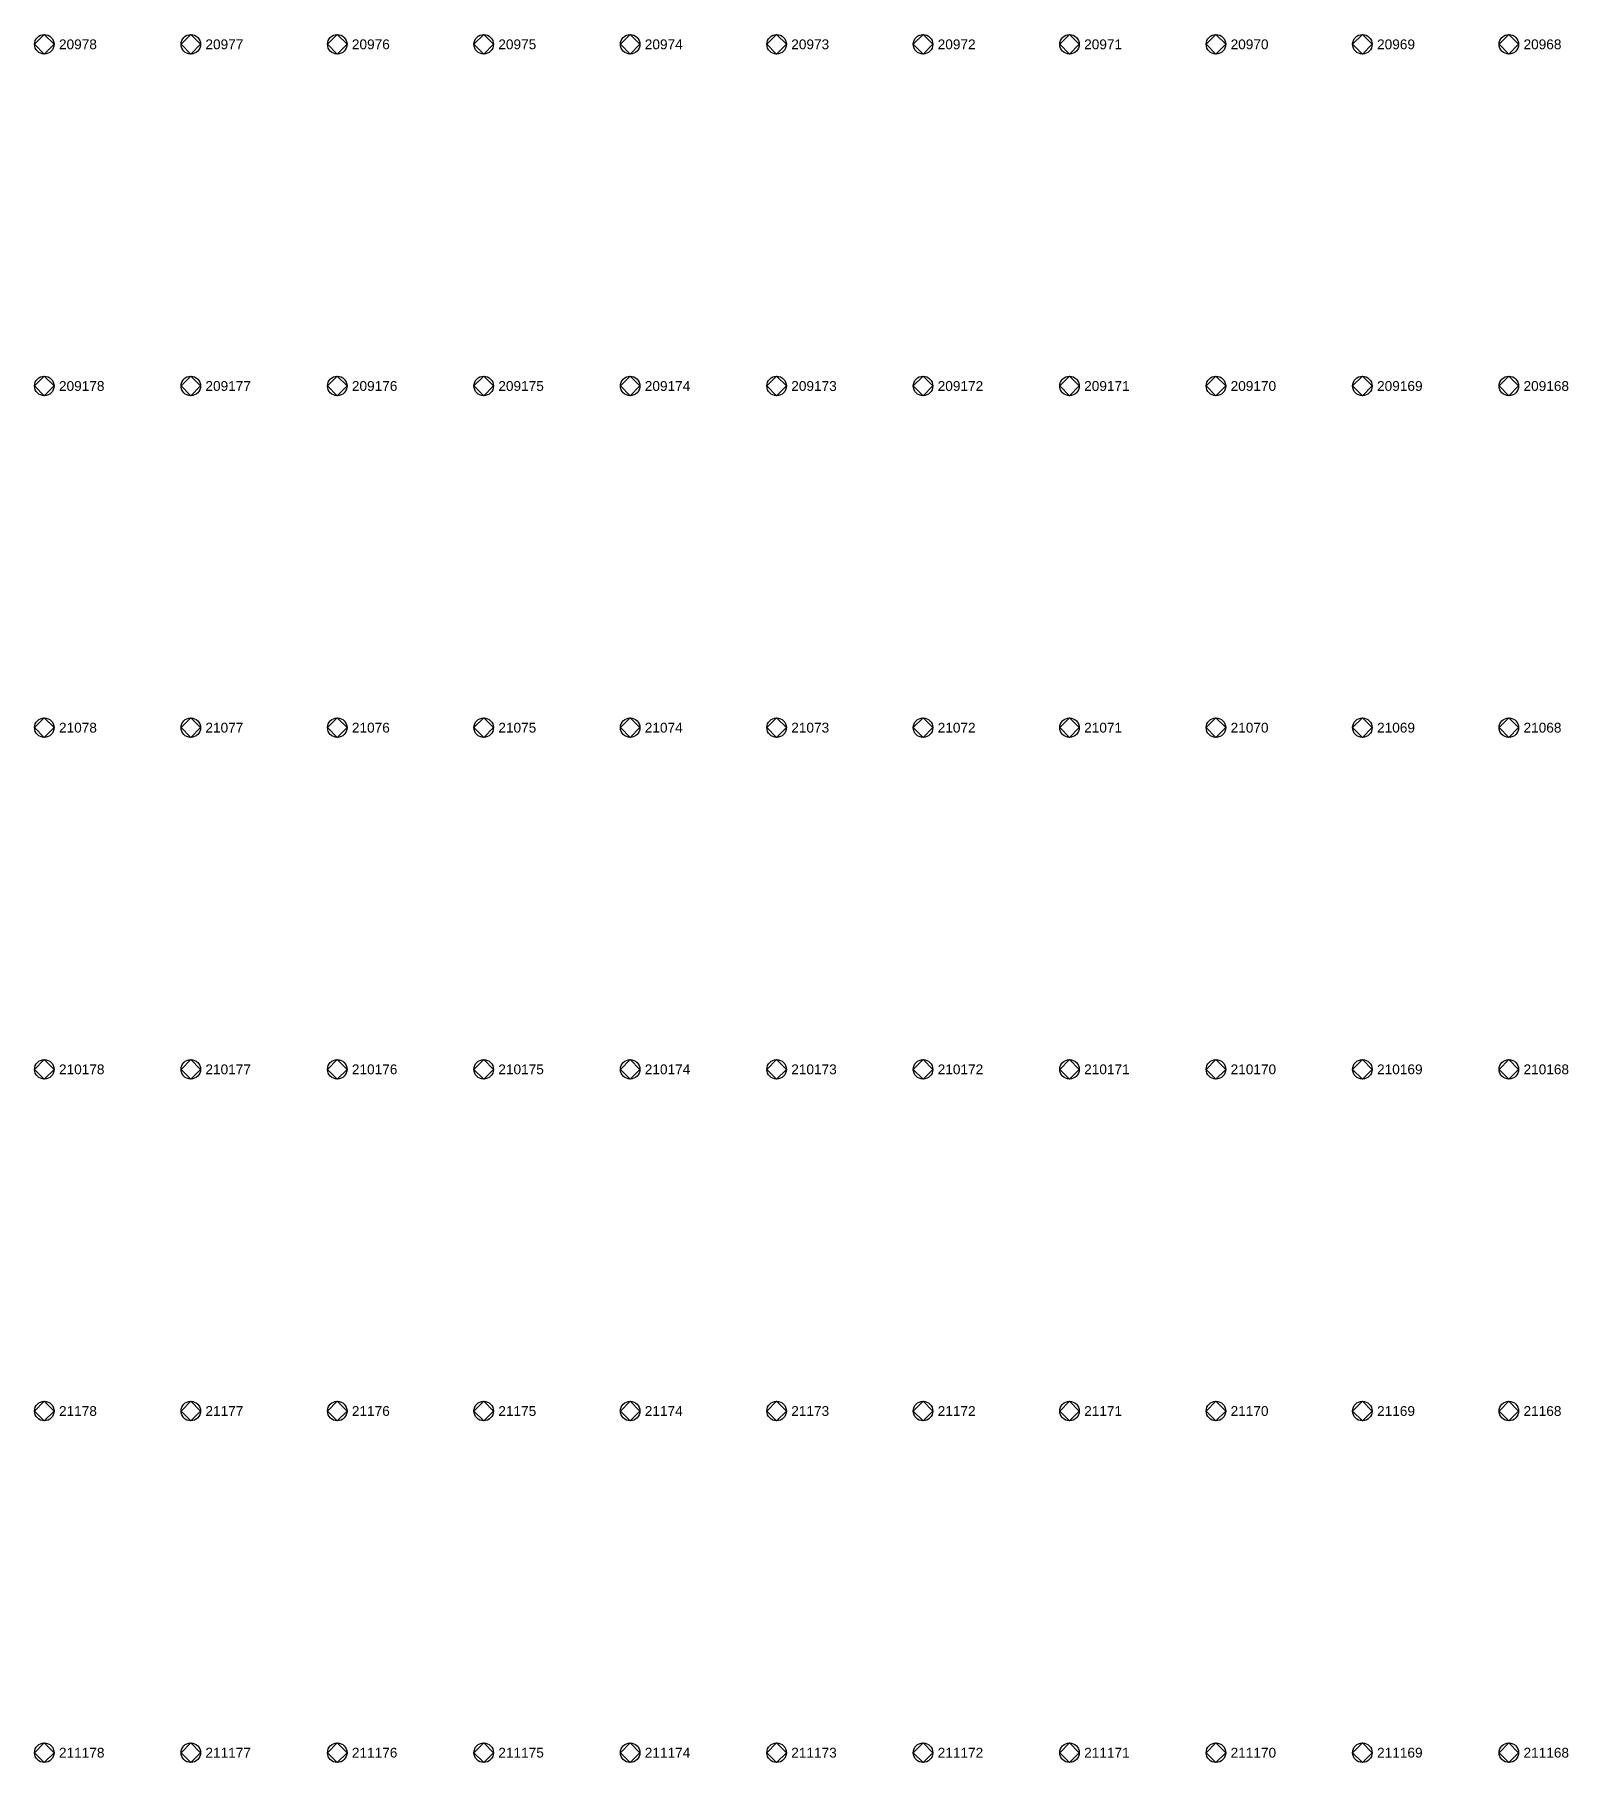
# Model space of a CAD drawing. Extents: x -5 to 376, y -217 to 241.
# Drawn here: x 49.56 to 89.46, y 20.64 to 65.6 of the extents above; entities that cross this region are included whole.
import ezdxf

# ---------------------------------------------------------------- set-up
doc = ezdxf.new("R2010")
doc.units = 0
for name, color, linetype in [('FIXTURE_INTERFACE_PIN', 4, 'CONTINUOUS'), ('TESTER_INTERFACE_PIN', 144, 'CONTINUOUS'), ('TESTER_INTERFACE_PIN_LABEL', 144, 'CONTINUOUS')]:
    doc.layers.add(name, color=color, linetype=linetype)
doc.styles.get("Standard").update_dxf_attribs({"font": 'arial.ttf'})

msp = doc.modelspace()

# ---------------------------------------------------------------- linework, layer by layer
at = {"layer": 'FIXTURE_INTERFACE_PIN'}
for centre in [(49.81194, 65.3415), (53.62194, 65.3415), (57.43194, 65.3415), (61.24194, 65.3415), (65.05194, 65.3415), (68.86194, 65.3415), (72.67194, 65.3415), (76.48194, 65.3415), (80.29194, 65.3415), (84.10194, 65.3415), (87.91194, 65.3415), (49.81194, 56.4515), (53.62194, 56.4515), (57.43194, 56.4515), (61.24194, 56.4515), (65.05194, 56.4515), (68.86194, 56.4515), (72.67194, 56.4515), (76.48194, 56.4515), (80.29194, 56.4515), (84.10194, 56.4515), (87.91194, 56.4515), (49.81194, 47.5615), (53.62194, 47.5615), (57.43194, 47.5615), (61.24194, 47.5615), (65.05194, 47.5615), (68.86194, 47.5615), (72.67194, 47.5615), (76.48194, 47.5615), (80.29194, 47.5615), (84.10194, 47.5615), (87.91194, 47.5615), (49.81194, 38.6715), (53.62194, 38.6715), (57.43194, 38.6715), (61.24194, 38.6715), (65.05194, 38.6715), (68.86194, 38.6715), (72.67194, 38.6715), (76.48194, 38.6715), (80.29194, 38.6715), (84.10194, 38.6715), (87.91194, 38.6715), (49.81194, 29.7815), (53.62194, 29.7815), (57.43194, 29.7815), (61.24194, 29.7815), (65.05194, 29.7815), (68.86194, 29.7815), (72.67194, 29.7815), (76.48194, 29.7815), (80.29194, 29.7815), (84.10194, 29.7815), (87.91194, 29.7815), (49.81194, 20.8915), (53.62194, 20.8915), (57.43194, 20.8915), (61.24194, 20.8915), (65.05194, 20.8915), (68.86194, 20.8915), (72.67194, 20.8915), (76.48194, 20.8915), (80.29194, 20.8915), (84.10194, 20.8915), (87.91194, 20.8915)]:
    msp.add_circle(centre, 0.254, dxfattribs=at)
at = {"layer": 'TESTER_INTERFACE_PIN'}
for p, q in [((49.81194, 65.5955), (49.55794, 65.3415)), ((49.55794, 65.3415), (49.81194, 65.0875)), ((50.06594, 65.3415), (49.81194, 65.5955)), ((49.81194, 65.0875), (50.06594, 65.3415)), ((53.62194, 65.5955), (53.36794, 65.3415)), ((53.36794, 65.3415), (53.62194, 65.0875)), ((53.87594, 65.3415), (53.62194, 65.5955)), ((53.62194, 65.0875), (53.87594, 65.3415)), ((57.43194, 65.5955), (57.17794, 65.3415)), ((57.17794, 65.3415), (57.43194, 65.0875)), ((57.68594, 65.3415), (57.43194, 65.5955)), ((57.43194, 65.0875), (57.68594, 65.3415)), ((61.24194, 65.5955), (60.98794, 65.3415)), ((60.98794, 65.3415), (61.24194, 65.0875)), ((61.49594, 65.3415), (61.24194, 65.5955)), ((61.24194, 65.0875), (61.49594, 65.3415)), ((65.05194, 65.5955), (64.79794, 65.3415)), ((64.79794, 65.3415), (65.05194, 65.0875)), ((65.30594, 65.3415), (65.05194, 65.5955)), ((65.05194, 65.0875), (65.30594, 65.3415)), ((68.86194, 65.5955), (68.60794, 65.3415)), ((68.60794, 65.3415), (68.86194, 65.0875)), ((69.11594, 65.3415), (68.86194, 65.5955)), ((68.86194, 65.0875), (69.11594, 65.3415)), ((72.67194, 65.5955), (72.41794, 65.3415)), ((72.41794, 65.3415), (72.67194, 65.0875)), ((72.92594, 65.3415), (72.67194, 65.5955)), ((72.67194, 65.0875), (72.92594, 65.3415)), ((76.48194, 65.5955), (76.22794, 65.3415)), ((76.22794, 65.3415), (76.48194, 65.0875)), ((76.73594, 65.3415), (76.48194, 65.5955)), ((76.48194, 65.0875), (76.73594, 65.3415)), ((80.29194, 65.5955), (80.03794, 65.3415)), ((80.03794, 65.3415), (80.29194, 65.0875)), ((80.54594, 65.3415), (80.29194, 65.5955)), ((80.29194, 65.0875), (80.54594, 65.3415)), ((84.10194, 65.5955), (83.84794, 65.3415)), ((83.84794, 65.3415), (84.10194, 65.0875)), ((84.35594, 65.3415), (84.10194, 65.5955)), ((84.10194, 65.0875), (84.35594, 65.3415)), ((87.91194, 65.5955), (87.65794, 65.3415)), ((87.65794, 65.3415), (87.91194, 65.0875)), ((88.16594, 65.3415), (87.91194, 65.5955)), ((87.91194, 65.0875), (88.16594, 65.3415)), ((49.81194, 56.7055), (49.55794, 56.4515)), ((50.06594, 56.4515), (49.81194, 56.7055)), ((53.62194, 56.7055), (53.36794, 56.4515)), ((53.87594, 56.4515), (53.62194, 56.7055)), ((57.43194, 56.7055), (57.17794, 56.4515)), ((57.68594, 56.4515), (57.43194, 56.7055)), ((61.24194, 56.7055), (60.98794, 56.4515)), ((61.49594, 56.4515), (61.24194, 56.7055)), ((65.05194, 56.7055), (64.79794, 56.4515)), ((65.30594, 56.4515), (65.05194, 56.7055)), ((68.86194, 56.7055), (68.60794, 56.4515)), ((69.11594, 56.4515), (68.86194, 56.7055)), ((72.67194, 56.7055), (72.41794, 56.4515)), ((72.92594, 56.4515), (72.67194, 56.7055)), ((76.48194, 56.7055), (76.22794, 56.4515)), ((76.73594, 56.4515), (76.48194, 56.7055)), ((80.29194, 56.7055), (80.03794, 56.4515)), ((80.54594, 56.4515), (80.29194, 56.7055)), ((84.10194, 56.7055), (83.84794, 56.4515)), ((84.35594, 56.4515), (84.10194, 56.7055)), ((87.91194, 56.7055), (87.65794, 56.4515)), ((88.16594, 56.4515), (87.91194, 56.7055)), ((49.55794, 56.4515), (49.81194, 56.1975)), ((49.81194, 56.1975), (50.06594, 56.4515)), ((53.36794, 56.4515), (53.62194, 56.1975)), ((53.62194, 56.1975), (53.87594, 56.4515)), ((57.17794, 56.4515), (57.43194, 56.1975)), ((57.43194, 56.1975), (57.68594, 56.4515)), ((60.98794, 56.4515), (61.24194, 56.1975)), ((61.24194, 56.1975), (61.49594, 56.4515)), ((64.79794, 56.4515), (65.05194, 56.1975)), ((65.05194, 56.1975), (65.30594, 56.4515)), ((68.60794, 56.4515), (68.86194, 56.1975)), ((68.86194, 56.1975), (69.11594, 56.4515)), ((72.41794, 56.4515), (72.67194, 56.1975)), ((72.67194, 56.1975), (72.92594, 56.4515)), ((76.22794, 56.4515), (76.48194, 56.1975)), ((76.48194, 56.1975), (76.73594, 56.4515)), ((80.03794, 56.4515), (80.29194, 56.1975)), ((80.29194, 56.1975), (80.54594, 56.4515)), ((83.84794, 56.4515), (84.10194, 56.1975)), ((84.10194, 56.1975), (84.35594, 56.4515)), ((87.65794, 56.4515), (87.91194, 56.1975)), ((87.91194, 56.1975), (88.16594, 56.4515)), ((49.81194, 47.8155), (49.55794, 47.5615)), ((50.06594, 47.5615), (49.81194, 47.8155)), ((53.62194, 47.8155), (53.36794, 47.5615)), ((53.87594, 47.5615), (53.62194, 47.8155)), ((57.43194, 47.8155), (57.17794, 47.5615)), ((57.68594, 47.5615), (57.43194, 47.8155)), ((61.24194, 47.8155), (60.98794, 47.5615)), ((61.49594, 47.5615), (61.24194, 47.8155)), ((65.05194, 47.8155), (64.79794, 47.5615)), ((65.30594, 47.5615), (65.05194, 47.8155)), ((68.86194, 47.8155), (68.60794, 47.5615)), ((69.11594, 47.5615), (68.86194, 47.8155)), ((72.67194, 47.8155), (72.41794, 47.5615)), ((72.92594, 47.5615), (72.67194, 47.8155)), ((76.48194, 47.8155), (76.22794, 47.5615)), ((76.73594, 47.5615), (76.48194, 47.8155)), ((80.29194, 47.8155), (80.03794, 47.5615)), ((80.54594, 47.5615), (80.29194, 47.8155)), ((84.10194, 47.8155), (83.84794, 47.5615)), ((84.35594, 47.5615), (84.10194, 47.8155)), ((87.91194, 47.8155), (87.65794, 47.5615)), ((88.16594, 47.5615), (87.91194, 47.8155)), ((49.55794, 47.5615), (49.81194, 47.3075)), ((49.81194, 47.3075), (50.06594, 47.5615)), ((53.36794, 47.5615), (53.62194, 47.3075)), ((53.62194, 47.3075), (53.87594, 47.5615)), ((57.17794, 47.5615), (57.43194, 47.3075)), ((57.43194, 47.3075), (57.68594, 47.5615)), ((60.98794, 47.5615), (61.24194, 47.3075)), ((61.24194, 47.3075), (61.49594, 47.5615)), ((64.79794, 47.5615), (65.05194, 47.3075)), ((65.05194, 47.3075), (65.30594, 47.5615)), ((68.60794, 47.5615), (68.86194, 47.3075)), ((68.86194, 47.3075), (69.11594, 47.5615)), ((72.41794, 47.5615), (72.67194, 47.3075)), ((72.67194, 47.3075), (72.92594, 47.5615)), ((76.22794, 47.5615), (76.48194, 47.3075)), ((76.48194, 47.3075), (76.73594, 47.5615)), ((80.03794, 47.5615), (80.29194, 47.3075)), ((80.29194, 47.3075), (80.54594, 47.5615)), ((83.84794, 47.5615), (84.10194, 47.3075)), ((84.10194, 47.3075), (84.35594, 47.5615)), ((87.65794, 47.5615), (87.91194, 47.3075)), ((87.91194, 47.3075), (88.16594, 47.5615)), ((49.81194, 38.9255), (49.55794, 38.6715)), ((49.55794, 38.6715), (49.81194, 38.4175)), ((50.06594, 38.6715), (49.81194, 38.9255)), ((49.81194, 38.4175), (50.06594, 38.6715)), ((53.62194, 38.9255), (53.36794, 38.6715)), ((53.36794, 38.6715), (53.62194, 38.4175)), ((53.87594, 38.6715), (53.62194, 38.9255)), ((53.62194, 38.4175), (53.87594, 38.6715)), ((57.43194, 38.9255), (57.17794, 38.6715)), ((57.17794, 38.6715), (57.43194, 38.4175)), ((57.68594, 38.6715), (57.43194, 38.9255)), ((57.43194, 38.4175), (57.68594, 38.6715)), ((61.24194, 38.9255), (60.98794, 38.6715)), ((60.98794, 38.6715), (61.24194, 38.4175)), ((61.49594, 38.6715), (61.24194, 38.9255)), ((61.24194, 38.4175), (61.49594, 38.6715)), ((65.05194, 38.9255), (64.79794, 38.6715)), ((64.79794, 38.6715), (65.05194, 38.4175)), ((65.30594, 38.6715), (65.05194, 38.9255)), ((65.05194, 38.4175), (65.30594, 38.6715)), ((68.86194, 38.9255), (68.60794, 38.6715)), ((68.60794, 38.6715), (68.86194, 38.4175)), ((69.11594, 38.6715), (68.86194, 38.9255)), ((68.86194, 38.4175), (69.11594, 38.6715)), ((72.67194, 38.9255), (72.41794, 38.6715)), ((72.41794, 38.6715), (72.67194, 38.4175)), ((72.92594, 38.6715), (72.67194, 38.9255)), ((72.67194, 38.4175), (72.92594, 38.6715)), ((76.48194, 38.9255), (76.22794, 38.6715)), ((76.22794, 38.6715), (76.48194, 38.4175)), ((76.73594, 38.6715), (76.48194, 38.9255)), ((76.48194, 38.4175), (76.73594, 38.6715)), ((80.29194, 38.9255), (80.03794, 38.6715)), ((80.03794, 38.6715), (80.29194, 38.4175)), ((80.54594, 38.6715), (80.29194, 38.9255)), ((80.29194, 38.4175), (80.54594, 38.6715)), ((84.10194, 38.9255), (83.84794, 38.6715)), ((83.84794, 38.6715), (84.10194, 38.4175)), ((84.35594, 38.6715), (84.10194, 38.9255)), ((84.10194, 38.4175), (84.35594, 38.6715)), ((87.91194, 38.9255), (87.65794, 38.6715)), ((87.65794, 38.6715), (87.91194, 38.4175)), ((88.16594, 38.6715), (87.91194, 38.9255)), ((87.91194, 38.4175), (88.16594, 38.6715)), ((49.81194, 30.0355), (49.55794, 29.7815)), ((49.55794, 29.7815), (49.81194, 29.5275)), ((50.06594, 29.7815), (49.81194, 30.0355)), ((49.81194, 29.5275), (50.06594, 29.7815)), ((53.62194, 30.0355), (53.36794, 29.7815)), ((53.36794, 29.7815), (53.62194, 29.5275)), ((53.87594, 29.7815), (53.62194, 30.0355)), ((53.62194, 29.5275), (53.87594, 29.7815)), ((57.43194, 30.0355), (57.17794, 29.7815)), ((57.17794, 29.7815), (57.43194, 29.5275)), ((57.68594, 29.7815), (57.43194, 30.0355)), ((57.43194, 29.5275), (57.68594, 29.7815)), ((61.24194, 30.0355), (60.98794, 29.7815)), ((60.98794, 29.7815), (61.24194, 29.5275)), ((61.49594, 29.7815), (61.24194, 30.0355)), ((61.24194, 29.5275), (61.49594, 29.7815)), ((65.05194, 30.0355), (64.79794, 29.7815)), ((64.79794, 29.7815), (65.05194, 29.5275)), ((65.30594, 29.7815), (65.05194, 30.0355)), ((65.05194, 29.5275), (65.30594, 29.7815)), ((68.86194, 30.0355), (68.60794, 29.7815)), ((68.60794, 29.7815), (68.86194, 29.5275)), ((69.11594, 29.7815), (68.86194, 30.0355)), ((68.86194, 29.5275), (69.11594, 29.7815)), ((72.67194, 30.0355), (72.41794, 29.7815)), ((72.41794, 29.7815), (72.67194, 29.5275)), ((72.92594, 29.7815), (72.67194, 30.0355)), ((72.67194, 29.5275), (72.92594, 29.7815)), ((76.48194, 30.0355), (76.22794, 29.7815)), ((76.22794, 29.7815), (76.48194, 29.5275)), ((76.73594, 29.7815), (76.48194, 30.0355)), ((76.48194, 29.5275), (76.73594, 29.7815)), ((80.29194, 30.0355), (80.03794, 29.7815)), ((80.03794, 29.7815), (80.29194, 29.5275)), ((80.54594, 29.7815), (80.29194, 30.0355)), ((80.29194, 29.5275), (80.54594, 29.7815)), ((84.10194, 30.0355), (83.84794, 29.7815)), ((83.84794, 29.7815), (84.10194, 29.5275)), ((84.35594, 29.7815), (84.10194, 30.0355)), ((84.10194, 29.5275), (84.35594, 29.7815)), ((87.91194, 30.0355), (87.65794, 29.7815)), ((87.65794, 29.7815), (87.91194, 29.5275)), ((88.16594, 29.7815), (87.91194, 30.0355)), ((87.91194, 29.5275), (88.16594, 29.7815)), ((49.81194, 21.1455), (49.55794, 20.8915)), ((50.06594, 20.8915), (49.81194, 21.1455)), ((53.62194, 21.1455), (53.36794, 20.8915)), ((53.87594, 20.8915), (53.62194, 21.1455)), ((57.43194, 21.1455), (57.17794, 20.8915)), ((57.68594, 20.8915), (57.43194, 21.1455)), ((61.24194, 21.1455), (60.98794, 20.8915)), ((61.49594, 20.8915), (61.24194, 21.1455)), ((65.05194, 21.1455), (64.79794, 20.8915)), ((65.30594, 20.8915), (65.05194, 21.1455)), ((68.86194, 21.1455), (68.60794, 20.8915)), ((69.11594, 20.8915), (68.86194, 21.1455)), ((72.67194, 21.1455), (72.41794, 20.8915)), ((72.92594, 20.8915), (72.67194, 21.1455)), ((76.48194, 21.1455), (76.22794, 20.8915)), ((76.73594, 20.8915), (76.48194, 21.1455)), ((80.29194, 21.1455), (80.03794, 20.8915)), ((80.54594, 20.8915), (80.29194, 21.1455)), ((84.10194, 21.1455), (83.84794, 20.8915)), ((84.35594, 20.8915), (84.10194, 21.1455)), ((87.91194, 21.1455), (87.65794, 20.8915)), ((88.16594, 20.8915), (87.91194, 21.1455)), ((49.55794, 20.8915), (49.81194, 20.6375)), ((49.81194, 20.6375), (50.06594, 20.8915)), ((53.36794, 20.8915), (53.62194, 20.6375)), ((53.62194, 20.6375), (53.87594, 20.8915)), ((57.17794, 20.8915), (57.43194, 20.6375)), ((57.43194, 20.6375), (57.68594, 20.8915)), ((60.98794, 20.8915), (61.24194, 20.6375)), ((61.24194, 20.6375), (61.49594, 20.8915)), ((64.79794, 20.8915), (65.05194, 20.6375)), ((65.05194, 20.6375), (65.30594, 20.8915)), ((68.60794, 20.8915), (68.86194, 20.6375)), ((68.86194, 20.6375), (69.11594, 20.8915)), ((72.41794, 20.8915), (72.67194, 20.6375)), ((72.67194, 20.6375), (72.92594, 20.8915)), ((76.22794, 20.8915), (76.48194, 20.6375)), ((76.48194, 20.6375), (76.73594, 20.8915)), ((80.03794, 20.8915), (80.29194, 20.6375)), ((80.29194, 20.6375), (80.54594, 20.8915)), ((83.84794, 20.8915), (84.10194, 20.6375)), ((84.10194, 20.6375), (84.35594, 20.8915)), ((87.65794, 20.8915), (87.91194, 20.6375)), ((87.91194, 20.6375), (88.16594, 20.8915))]:
    msp.add_line(p, q, dxfattribs=at)

# ---------------------------------------------------------------- texts
at = {"layer": 'TESTER_INTERFACE_PIN_LABEL'}
for s, p in [('20978', (50.19294, 65.2145)), ('20977', (54.00294, 65.2145)), ('20976', (57.81294, 65.2145)), ('20975', (61.62294, 65.2145)), ('20974', (65.43294, 65.2145)), ('20973', (69.24294, 65.2145)), ('20972', (73.05294, 65.2145)), ('20971', (76.86294, 65.2145)), ('20970', (80.67294, 65.2145)), ('20969', (84.48294, 65.2145)), ('20968', (88.29294, 65.2145)), ('209178', (50.19294, 56.3245)), ('209177', (54.00294, 56.3245)), ('209176', (57.81294, 56.3245)), ('209175', (61.62294, 56.3245)), ('209174', (65.43294, 56.3245)), ('209173', (69.24294, 56.3245)), ('209172', (73.05294, 56.3245)), ('209171', (76.86294, 56.3245)), ('209170', (80.67294, 56.3245)), ('209169', (84.48294, 56.3245)), ('209168', (88.29294, 56.3245)), ('21078', (50.19294, 47.4345)), ('21077', (54.00294, 47.4345)), ('21076', (57.81294, 47.4345)), ('21075', (61.62294, 47.4345)), ('21074', (65.43294, 47.4345)), ('21073', (69.24294, 47.4345)), ('21072', (73.05294, 47.4345)), ('21071', (76.86294, 47.4345)), ('21070', (80.67294, 47.4345)), ('21069', (84.48294, 47.4345)), ('21068', (88.29294, 47.4345)), ('210178', (50.19294, 38.5445)), ('210177', (54.00294, 38.5445)), ('210176', (57.81294, 38.5445)), ('210175', (61.62294, 38.5445)), ('210174', (65.43294, 38.5445)), ('210173', (69.24294, 38.5445)), ('210172', (73.05294, 38.5445)), ('210171', (76.86294, 38.5445)), ('210170', (80.67294, 38.5445)), ('210169', (84.48294, 38.5445)), ('210168', (88.29294, 38.5445)), ('21178', (50.19294, 29.6545)), ('21177', (54.00294, 29.6545)), ('21176', (57.81294, 29.6545)), ('21175', (61.62294, 29.6545)), ('21174', (65.43294, 29.6545)), ('21173', (69.24294, 29.6545)), ('21172', (73.05294, 29.6545)), ('21171', (76.86294, 29.6545)), ('21170', (80.67294, 29.6545)), ('21169', (84.48294, 29.6545)), ('21168', (88.29294, 29.6545)), ('211178', (50.19294, 20.7645)), ('211177', (54.00294, 20.7645)), ('211176', (57.81294, 20.7645)), ('211175', (61.62294, 20.7645)), ('211174', (65.43294, 20.7645)), ('211173', (69.24294, 20.7645)), ('211172', (73.05294, 20.7645)), ('211171', (76.86294, 20.7645)), ('211170', (80.67294, 20.7645)), ('211169', (84.48294, 20.7645)), ('211168', (88.29294, 20.7645))]:
    msp.add_text(s, height=0.254, dxfattribs=at).set_placement(p)

doc.saveas('drawing.dxf')
